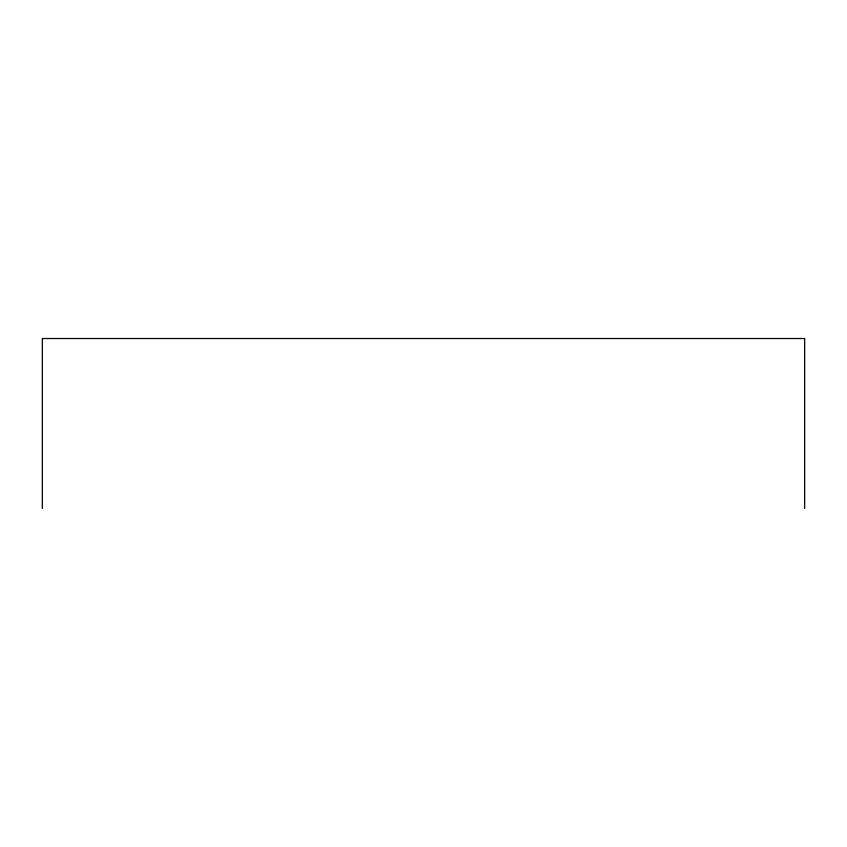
<?xml version="1.0" encoding="UTF-8"?>
<svg xmlns="http://www.w3.org/2000/svg" width="847" height="847" viewBox="0 0 847 847"><rect width="100%" height="100%" fill="white"/><g stroke="black" fill="none" stroke-linecap="round" stroke-linejoin="round"><path stroke-width="1.27" d="M804.65 508.475L804.65 338.525L42.35 338.525L42.35 508.475"/></g></svg>
